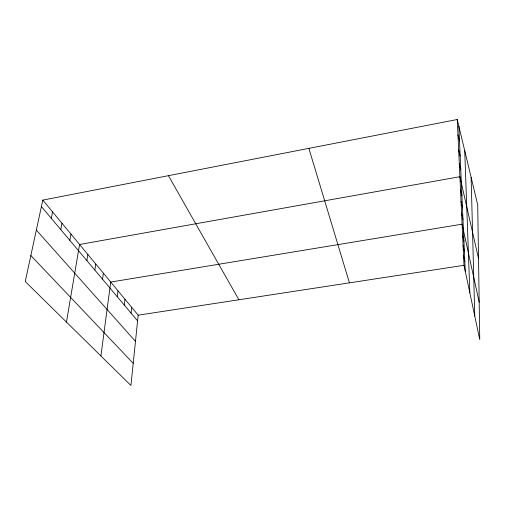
<?xml version="1.0" encoding="UTF-8"?>
<svg xmlns="http://www.w3.org/2000/svg" width="505" height="505" viewBox="0 0 505 505"><rect width="100%" height="100%" fill="white"/><g stroke="black" fill="none" stroke-linecap="round" stroke-linejoin="round"><path stroke-width="0.76" d="M42.799 200.106L138.174 315.183L130.934 385.492L25.25 281.525L42.799 200.106L457.246 119.508L477.717 204.86L479.75 339.587L463.994 265.308L457.246 119.508M131.066 313.113L131.698 307.362M124.287 305.064L124.969 299.25M117.248 296.7L117.981 290.817M100.905 355.949L110.721 282.055L462.088 224.169L479.188 302.198M102.54 279.227L103.392 273.211M94.858 270.099L95.767 264.02M86.86 260.593L87.838 254.451M66.464 322.07L79.575 244.483L459.891 176.706L478.525 258.459M69.841 240.374L70.965 234.093M60.777 229.598L61.982 223.254M51.302 218.343L52.602 211.936M138.174 315.183L463.994 265.308M30.849 255.53L133.219 363.322M36.335 230.078L135.479 341.367M41.404 206.577L137.587 320.871M168.43 175.671L238.884 299.768M308.864 148.363L349.435 282.844M457.953 134.879L459.531 141.545M458.635 149.505L460.175 156.108M459.279 163.431L460.787 169.977M460.478 189.381L461.93 195.807M461.04 201.495L462.46 207.858M461.576 213.078L462.971 219.378M462.593 235.115L463.937 241.289M463.079 245.607L464.398 251.705M463.546 255.656L464.834 261.697M458.856 126.225L465.263 271.28M464.726 150.705L469.839 292.856M471.127 177.4L474.757 316.061"/></g></svg>
